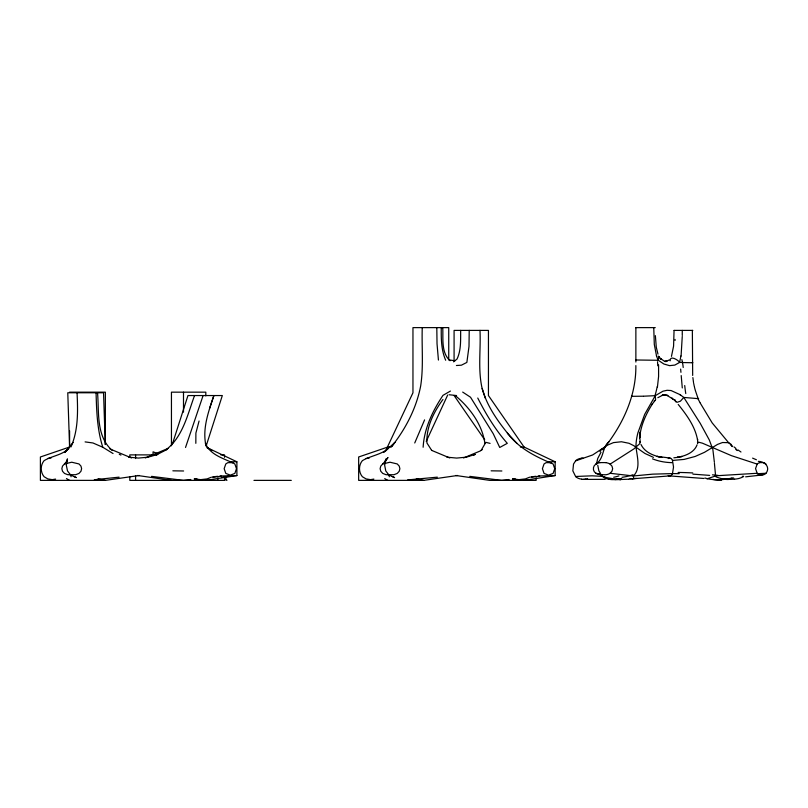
<?xml version="1.0" encoding="UTF-8"?>
<svg xmlns="http://www.w3.org/2000/svg" width="808" height="808" viewBox="0 0 808 808"><rect width="100%" height="100%" fill="white"/><g stroke="black" fill="none" stroke-linecap="round" stroke-linejoin="round"><path stroke-width="1.21" d="M460.671 330.401C460.54 339.986 461.247 350.106 457.055 359.005L453.601 361.843M469.216 330.401L469.004 346.44L466.862 362.418L461.388 365.196L456.419 365.509M635.866 362.014L635.866 327.624M682.265 330.401L682.265 335.431M595.961 464.085C592.537 465.974 592.486 471.387 595.961 473.276A13.201 11.999 90 0 0 600.081 474.69L605.909 474.761A13.201 11.999 -90 0 0 610.04 473.326L611.989 471.195L612.656 468.68L611.989 466.166L610.101 464.135L633.957 448.864L639.502 443.895L640.29 442.441L639.623 441.794M195.829 443.329L195.889 433.098L199.071 421.019M697.728 443.521L697.567 439.401L697.557 440.037C695.183 426.473 686.669 414.928 678.215 404.424M674.054 330.401L673.579 346.157L671.468 356.368M682.255 336.441L681.073 356.096M635.846 365.6C636.3 396.678 622.019 426.139 602.728 449.783M152.995 455.55L153.066 451.824L157.752 453.642M675.084 339.441L675.054 340.441M640.29 442.441L639.744 437.199L640.32 431.795L639.673 437.815C640.623 425.594 645.935 414.13 652.44 403.899M596.435 464.146L597.738 458.479L600.99 452.278M697.445 442.734L698.789 442.229L702.435 443.188L731.371 455.631L757.187 464.085L755.551 468.6L757.187 473.276L714.625 475.872M639.673 437.815L639.744 437.199M423.129 447.248C424.2 428.351 432.644 410.878 442.986 395.354L450.43 391.052M657.439 386.951L658.591 376.508L658.581 364.832M209.575 408.414L213.878 395.546C208.504 411.686 202.091 428.745 206.03 445.945M66.66 461.59L67.458 458.883L66.317 465.236L67.508 470.943L70.902 475.296L71.043 476.781M185.527 447.47L203.101 395.546M172.215 444.632L187.961 395.546L222.321 395.546L206.192 445.824M70.973 446.965C78.447 429.896 77.891 410.989 77.063 392.769M194.546 395.546C187.446 414.878 182.689 437.572 165.186 450.46M424.584 419.887L414.736 442.976M653.44 457.358L644.915 453.45L633.725 445.642L629.018 443.289L621.453 441.754L613.484 442.612L607.636 445.087L592.617 454.975L575.609 460.883L573.529 464.044L572.832 470.862L575.609 476.478L592.163 475.811L602.485 476.387L601.566 474.508L595.961 473.276M385.012 461.59L387.86 457.641L385.012 461.59L386.093 458.883L384.669 465.236L385.769 470.943L389.163 475.296L389.294 476.781M610.02 473.276L633.432 475.973L652.723 474.144L672.478 473.589L673.529 467.024L672.478 460.449L684.164 459.399L695.153 456.469L704.475 452.318L717.504 444.43L722.504 442.521L728.624 442.673L730.816 444.077L732.452 446.481M672.478 473.589L679.245 473.65M608.626 479.275L606.495 478.73A37.027 20.331 -46.6 0 1 602.495 476.387L599.516 473.942M697.092 444.784C694.102 452.874 684.932 456.015 677.165 457.469L677.973 457.308L673.852 457.813M426.24 441.37L447.683 395.031M490.092 443.38L485.85 442.35L481.083 450.46L482.376 449.521M68.397 449.137L69.589 447.026L69.589 430.816M385.456 451.238L412.959 392.769L412.959 327.624L448.733 327.624L448.733 359.873L454.843 360.742M633.603 478.225L632.644 478.77L670.59 475.841M442.946 399.475C433.755 412.04 426.109 427.068 426.957 443.016L431.664 450.379M651.945 404.535L655.611 399.718L655.278 395.668L662.974 391.193L667.095 390.294L671.074 390.547L679.912 394.587M64.842 463.933L67.165 461.014L62.509 466.095L61.852 468.68L62.509 471.266L64.489 473.417L67.781 474.71L75.689 474.71L78.982 473.417L80.962 471.266L81.618 468.68L80.962 466.095L78.982 463.944L71.74 462.216L64.489 463.944M655.298 400.273L654.137 400.879M73.164 442.4L64.731 452.51L68.256 449.016C61.388 455.257 51.763 455.985 44.107 460.641C40.289 465.176 40.289 472.185 44.107 476.72L47.813 478.912L52.267 479.649L55.6 479.094M382.75 463.944L389.991 462.216L397.243 463.944L399.223 466.095L399.879 468.68L399.223 471.266L397.243 473.417L393.951 474.71L386.042 474.71L382.75 473.417L380.77 471.266L380.114 468.68L380.77 466.095L385.416 461.014M596.304 463.721C604.192 458.591 602.061 447.208 608.828 441.885M757.177 473.326A13.201 7.484 -90 0 0 759.752 474.69L763.398 474.761A13.201 7.484 -90 0 0 765.974 473.326C770.539 467.388 765.206 461.54 758.328 461.338M633.432 475.973C641.047 468.317 636.967 456.56 636.068 447.238M383.76 452.51L394.93 442.4L391.325 446.965C405.505 429.149 416.373 408.363 420.685 385.881C423.644 366.61 421.625 347.026 422.251 327.624M684.325 362.58L679.69 362.388L674.821 365.085L669.559 365.65L663.883 364.014L658.288 360.277A36.855 36.623 -71.9 0 1 656.429 355.692M743.673 476.296L742.279 476.326M657.833 397.708L663.489 394.779L662.318 395.061L667.953 395.516L663.873 394.607L665.105 394.89M669.357 359.924L665.701 361.56L666.903 361.297L664.933 361.277L666.156 361.54L664.115 361.014L660.348 358.399L661.045 359.166L658.197 356.086M387.729 449.016C380.184 454.874 370.387 455.904 362.368 460.641C358.55 465.176 358.55 472.185 362.368 476.72L366.075 478.912L370.519 479.649L373.862 479.094M166.923 449.521L156.025 455.106L157.742 454.349L148.167 457.166L138.41 458.075L128.644 457.166M473.69 455.106L475.296 454.349L466.428 457.166L456.661 458.075L446.895 457.166M668.731 458.197L670.59 458.197M145.309 457.954L168.034 448.45M463.57 457.954L480.609 450.824M211.433 477.164L207.141 478.912L200.697 479.649L194.253 478.912M529.695 477.164L525.402 478.912L518.958 479.649L512.514 478.912M733.644 477.952L729.866 478.821M732.008 477.962C723.554 480.285 712.08 480.447 704.899 477.993M759.752 462.6L763.398 462.6M677.165 457.469L681.972 456.449L681.144 456.621M221.473 477.538L223.877 477.104M226.291 476.669L228.694 476.225M600.071 462.6L605.909 462.6M47.813 458.449L51.146 457.894M366.075 458.449L369.408 457.894M205.808 480.376L236.896 475.569L236.896 461.782L206.919 447.551L212.171 450.571M524.059 480.376L555.157 475.569L555.157 461.782L524.059 447.026L520.342 447.026M632.583 478.78L630.089 478.548M105.282 444.501L103.545 392.769L67.771 392.769L69.589 447.026L40.4 456.985L40.4 480.376L105.363 480.376L139.309 475.478M390.345 447.026L387.85 447.026L358.661 456.985L358.661 480.376L423.624 480.376L457.56 475.478M581.72 458.075L582.962 457.974M585.315 479.285L581.72 479.285M728.048 478.881L718.534 479.821M190.809 479.508L183.497 480.376L151.561 476.366M194.476 479.063L196.91 478.77M212.767 476.882L217.645 476.296M220.089 476.013L236.896 475.569M212.716 477.225L221.402 476.195M509.07 479.508L501.748 480.376L469.812 476.366M512.726 479.063L515.171 478.77M531.028 476.882L535.906 476.296M538.34 476.013L555.157 475.569M530.977 477.225L539.663 476.195M745.643 476.831L762.803 474.892M636.27 478.366L629.099 479.154M628.654 479.205L615.635 479.71M621.675 478.619L613.191 478.75L605.424 477.376M119.069 477.154L94.334 479.73M437.33 477.154L407.535 479.932M734.553 479.285L729.351 479.285M756.864 473.74L765.954 473.276M620.504 479.811L618.251 479.235M707 478.821L715.605 475.973L714.423 463.348M643.744 396.193L655.278 395.668L644.693 414.332L637.916 432.795A43.996 33.078 -77.7 0 0 635.926 447.258M643.309 396.203L631.644 396.324M615.322 479.7L610.121 479.467M631.513 396.324L631.957 396.314M583.517 479.397L605.192 479.346M692.739 362.752L684.659 362.59M635.573 327.624L655.248 327.624M674.135 330.401L692.82 330.401M692.102 362.752L692.628 362.752M69.589 392.163L105.363 392.163L105.363 444.531M449.107 394.748L456.54 395.546M697.92 398.637L700.031 402.677M154.328 454.884L129.805 454.884L129.805 457.318M220.867 454.884L224.523 454.884L224.523 457.318M229.724 461.782L236.896 461.782M547.986 461.782L555.157 461.782M253.954 480.376L291.284 480.376M636.31 359.984L635.583 359.984L658.288 360.277L659.126 356.56M491.123 470.822L501.879 470.983M172.862 470.822L183.618 470.983M697.991 398.607L698.607 398.637M697.658 398.596L683.79 397.435L680.679 395.112M669.66 457.984L657.146 456.399L662.005 457.439C653.844 455.934 644.764 452.48 640.996 444.481M611.676 479.528L612.232 479.548M692.9 474.134L709.646 475.387M703.899 478.467L668.771 475.861M85.093 441.895L92.971 442.976L102.788 447.248L113.039 453.53M455.762 475.478L489.699 480.376L536.138 480.376L536.138 477.912M137.512 475.478L171.447 480.376M551.046 462.651L546.117 462.651L544.057 463.944L542.41 468.68L544.057 473.417L548.582 475.144L553.096 473.417L554.742 468.68L553.096 463.944C535.957 456.904 518.746 448.369 507.353 433.048L516.867 443.249M232.785 462.651L227.856 462.651L225.796 463.944L224.159 468.68L225.796 473.417L230.32 475.144L234.845 473.417L236.481 468.68L234.845 463.944C224.291 458.409 210.363 455.53 205.394 443.249M416.332 478.861L423.624 480.376M98.071 478.861L105.363 480.376M617.15 478.881L618.049 479.174M604.435 477.074L602.485 476.387M224.553 479.467L226.897 480.376L225.078 477.084M431.583 450.349L449.763 457.954M109.908 448.925L131.502 457.954M752.601 458.126L756.419 459.772M392.244 476.548L394.597 477.599L387.689 474.437M73.983 476.548L76.336 477.599L69.438 474.437M119.281 454.308L120.927 455.086M666.731 395.243L672.852 398.96L671.842 398.091L676.993 402.334L680.427 401.182L683.79 397.435L700.223 423.321L709.273 439.895L712.858 449.45L714.373 462.297M384.699 478.578L387.85 480.376M66.448 478.578L69.589 480.376M462.681 392.082L470.519 397.233L493.234 433.724L499.738 447.47L507.293 443.329C495.344 429.765 485.921 414.11 477.76 398.031M737.906 449.904L740.976 452.005M737.371 450.551L736.543 449.955M736.25 449.743L735.644 449.309M733.977 446.875L735.967 448.46M455.389 395.657C469.791 407.666 482.214 424.372 484.871 443.299M675.761 401.788L674.832 399.576M679.69 362.388C677.993 359.913 669.832 354.914 670.155 360.822M450.066 360.742C440.966 352.561 443.329 338.663 442.734 327.624M112.181 450.379C95.94 436.259 99.162 412.181 97.546 392.769M731.19 445.501L730.23 444.471M731.695 446.036L732.22 446.592M728.897 443.047L712.181 422.907L700.193 403.01M507.879 433.603C496.96 420.099 486.769 405.414 482.134 388.476C477.77 369.438 480.901 349.712 479.992 330.401M524.059 447.026L488.446 395.546L488.446 330.401L454.086 330.401L454.086 360.166M454.086 395.546L484.719 439.815M600.283 473.114L598.839 470.761L597.758 465.226M698.223 398.637L697.698 397.334M697.567 397.001L695.324 390.426M445.673 360.237C441.188 349.975 441.148 338.623 441.259 327.624M482.174 388.476L485.457 398.445M656.48 355.682L654.298 344.42L653.753 327.624M657.975 354.116L656.278 347.238L655.379 335.653M695.153 389.82L694.466 387.153M102.788 447.248C97.182 429.654 96.576 411.08 96.071 392.769M694.325 386.567L693.678 383.396M693.537 382.548L692.87 377.589M682.285 387.941L681.205 375.589M680.639 369.094L680.942 372.326M438.431 360.065L437.027 343.774L436.805 327.624M692.678 375.437L692.355 330.401M224.523 476.73L224.523 480.376L129.805 480.376L129.805 476.73M217.877 477.912L217.877 480.376M205.808 395.9L205.808 392.163L171.447 392.163L171.447 445.774M183.497 392.163L183.497 412.11M135.582 454.884L135.582 458.53M135.582 475.518L135.582 480.376M681.871 359.611A34.835 15.261 -89.2 0 1 683.215 367.478M680.871 355.995A31.108 16.12 -89.7 0 1 679.528 362.226M685.77 393.577A43.359 11.191 87.6 0 1 684.719 385.537M657.53 361.721A35.087 6.595 89.7 0 1 657.763 365.792M657.136 386.79A43.309 23.917 -88.5 0 1 655.015 395.405M679.871 394.688A49.924 39.804 75.9 0 1 680.639 395.213M633.108 475.74A35.552 5.919 38.5 0 1 633.603 478.164M633.007 474.74A33.532 18.584 -18.6 0 1 621.988 477.326M618.958 475.882A32.775 13.736 -34.9 0 1 613.696 477.245M610.212 479.316A33.976 18.2 -43.6 0 1 608.717 479.144M605.465 477.296A43.41 34.764 -40.2 0 1 604.475 476.993M672.488 473.69A18.443 4.898 90 0 1 670.59 475.73M599.98 451.621A55.429 54.025 -47.6 0 1 601.758 449.076M581.72 479.104A21.432 14.059 -90 0 1 575.559 476.619M668.731 475.73A18.443 4.898 90 0 1 668.216 475.478M670.59 458.318A18.443 4.898 -90 0 1 672.488 460.348M672.094 462.651A56.712 47.268 -24.5 0 1 652.51 458.853M678.124 472.448A78.214 17.352 3.7 0 1 692.749 472.933M712.464 474.831A58.378 4.787 4.2 0 1 718.272 475.427M728.735 479.447A25.503 8.777 29.8 0 1 715.969 476.851M668.216 458.56A18.443 4.898 -90 0 1 668.731 458.318M605.899 462.671A13.201 11.999 -90 0 1 610.04 464.034M595.94 464.034A13.201 11.999 90 0 1 600.081 462.671M575.559 460.742A21.432 14.059 -90 0 1 581.72 458.257M587.578 478.72A21.432 14.059 90 0 1 585.315 479.104M721.302 480.194A29.3 18.301 17.3 0 1 713.04 479.427M730.331 479.235A33.764 12.261 32.1 0 1 728.574 479.376M743.481 476.619A21.432 20.362 -90 0 1 734.553 479.104M757.177 464.034A13.201 7.484 90 0 1 759.752 462.671M763.388 462.671A13.201 7.484 90 0 1 765.974 464.034M729.351 479.104A21.432 20.362 -90 0 1 726.069 478.72"/></g></svg>
